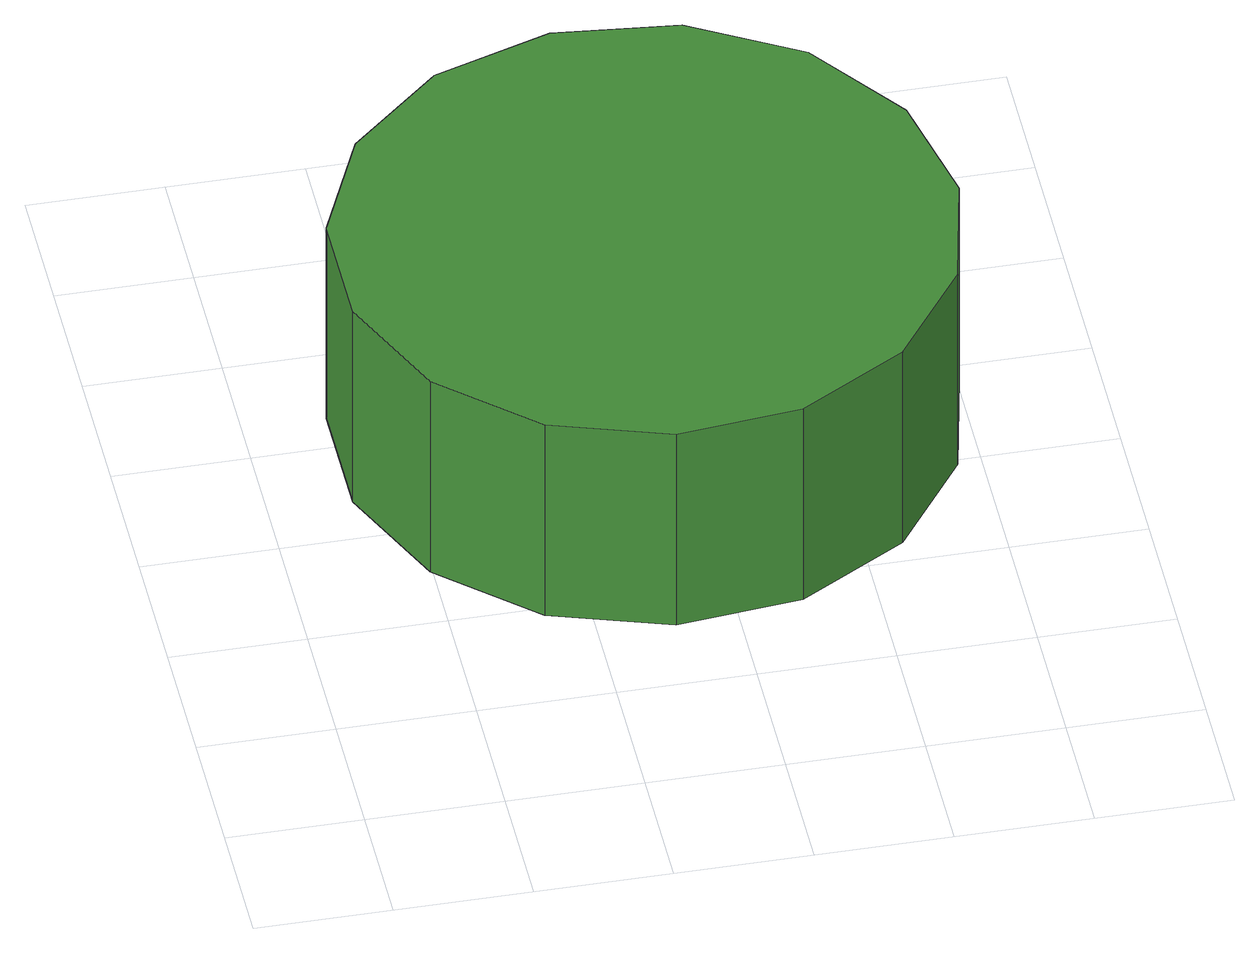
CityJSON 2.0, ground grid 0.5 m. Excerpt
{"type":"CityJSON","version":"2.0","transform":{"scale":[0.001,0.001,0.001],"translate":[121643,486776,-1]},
"CityObjects":{
"tree1":{"type":"SolitaryVegetationObject","attributes":{"function":"something"},"geometry":[{"type":"MultiSurface","lod":"1","boundaries":[[[0,1,2,3,4,5,6,7,8,9,10,11,12,13,14]],[[15,16,17,18,19,20,21,22,23,24,25,26,27,28,29]],[[0,29,28,1]],[[1,28,27,2]],[[2,27,26,3]],[[3,26,25,4]],[[4,25,24,5]],[[5,24,23,6]],[[6,23,22,7]],[[7,22,21,8]],[[8,21,20,9]],[[9,20,19,10]],[[10,19,18,11]],[[11,18,17,12]],[[12,17,16,13]],[[13,16,15,14]],[[14,15,29,0]]]}]}
},
"vertices":[
[2511,1928,1543],[2414,2382,1543],[2141,2758,1543],[1739,2990,1543],[1277,3039,1543],[836,2895,1543],[491,2585,1543],[302,2160,1543],[302,1696,1543],[491,1272,1543],[836,961,1543],[1277,818,1543],[1739,866,1543],[2141,1099,1543],[2414,1474,1543],[2414,1474,673],[2141,1099,673],[1739,866,673],[1277,818,673],[836,961,673],[491,1272,673],[302,1696,673],[302,2160,673],[491,2585,673],[836,2895,673],[1277,3039,673],[1739,2990,673],[2141,2758,673],[2414,2382,673],[2511,1928,673]
]}
